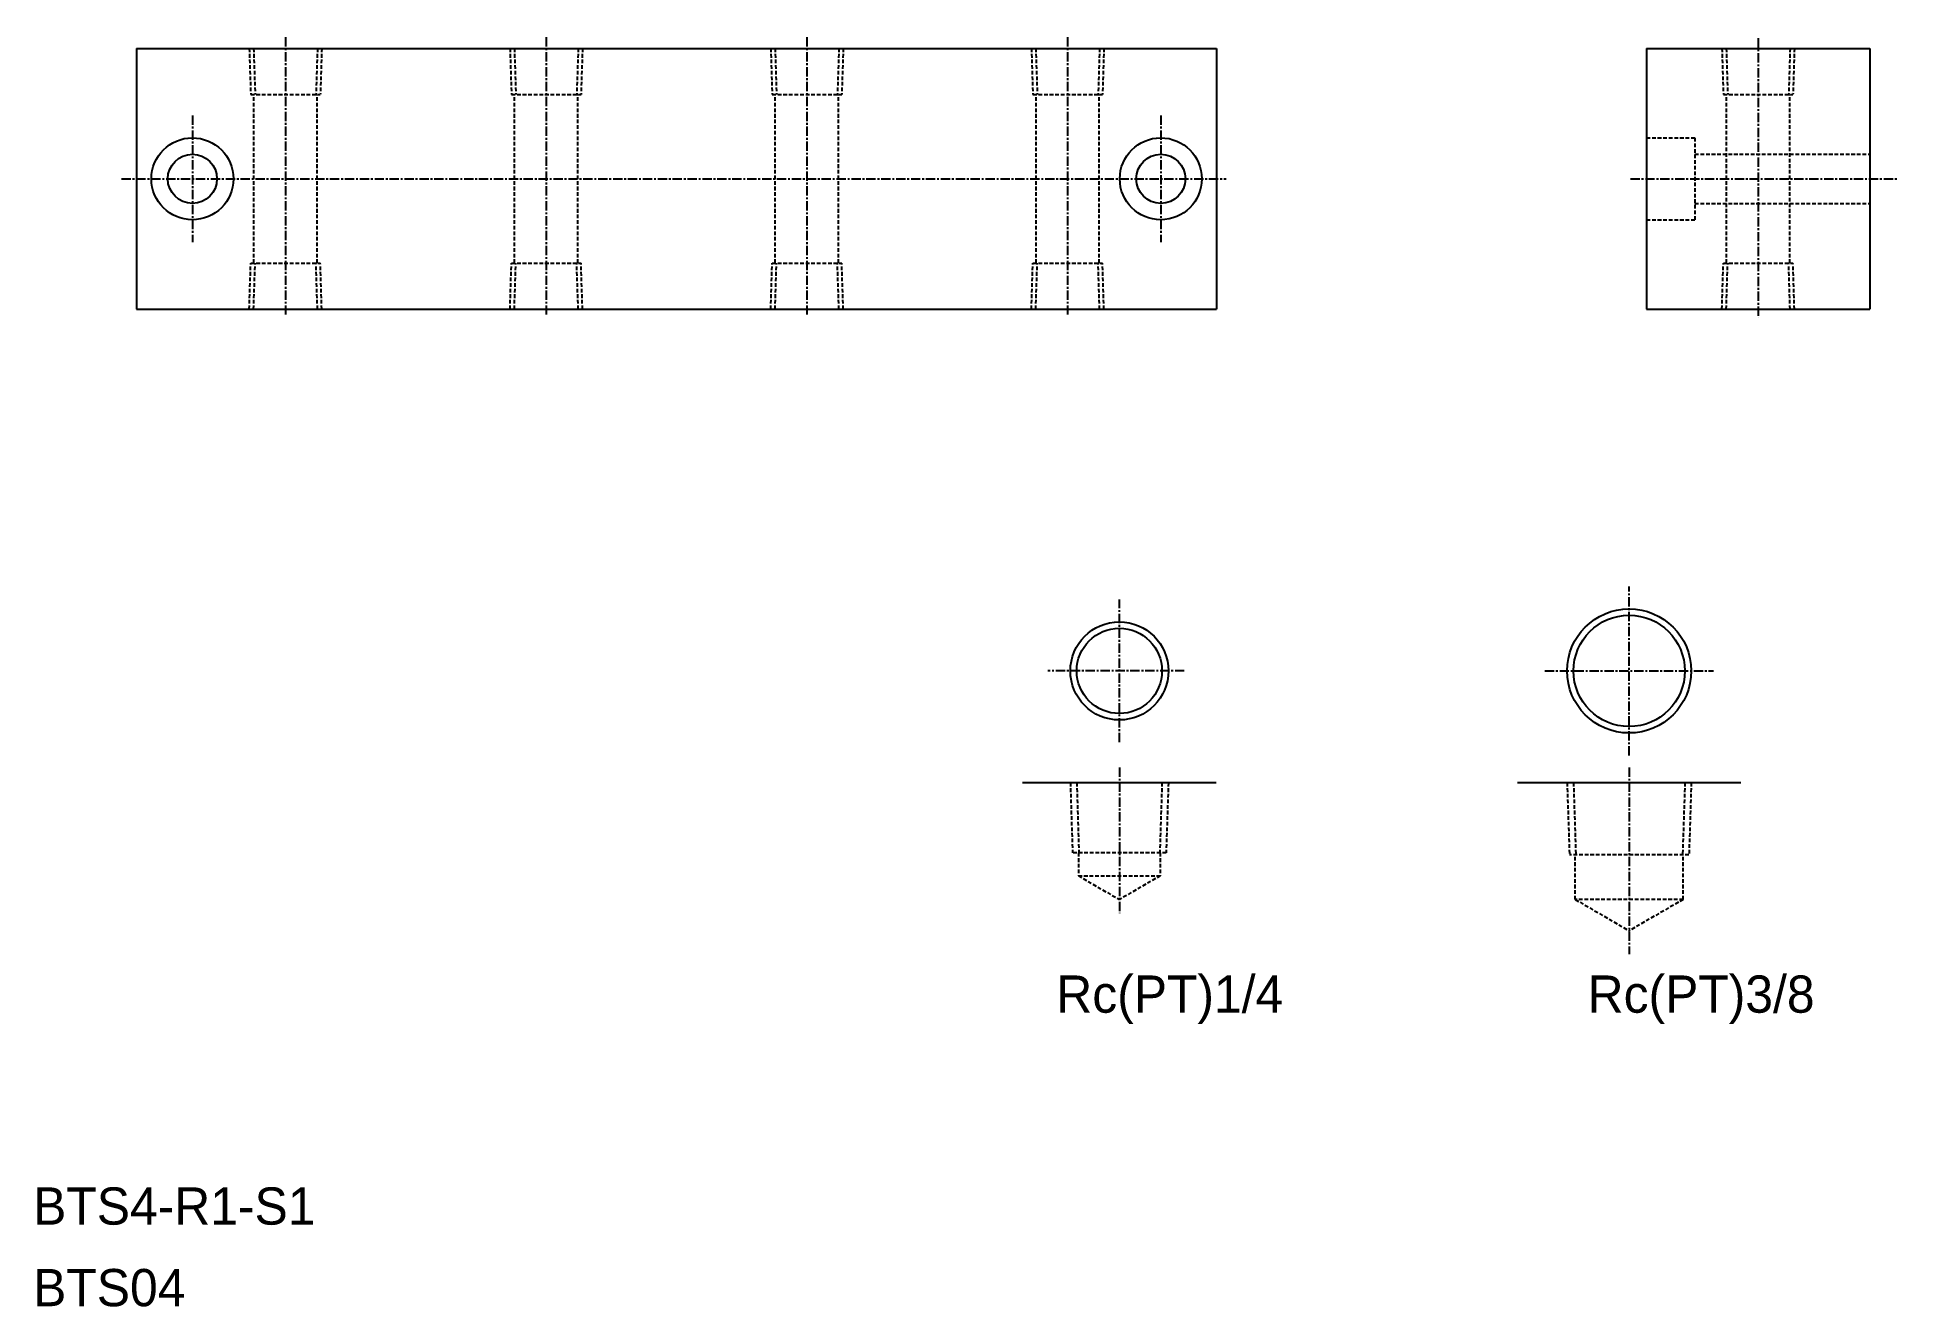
# Model space of a CAD drawing. Extents: x 2398 to 2648, y 7199 to 7369.
import ezdxf
from ezdxf.enums import TextEntityAlignment as Align

# ---------------------------------------------------------------- set-up
doc = ezdxf.new("R2010")
doc.units = 0
doc.linetypes.add('CENTER', pattern=[2, 1.25, -0.25, 0.25, -0.25])
doc.linetypes.add('DASHED', pattern=[0.75, 0.5, -0.25])
doc.layers.get('0').update_dxf_attribs({"linetype": 'CONTINUOUS'})
doc.layers.add('CENTER', color=1, linetype='CENTER')

msp = doc.modelspace()

# ---------------------------------------------------------------- linework, layer by layer
at = {"color": 7, "linetype": 'CONTINUOUS'}
for p, q in [((2411.76, 7367.82), (2556.76, 7367.82)), ((2411.76, 7367.82), (2411.76, 7332.82)), ((2556.76, 7367.82), (2556.76, 7332.82)), ((2614.46, 7367.82), (2644.46, 7367.82)), ((2614.46, 7367.82), (2614.46, 7332.82)), ((2644.46, 7367.82), (2644.46, 7332.82)), ((2556.76, 7359.07), (2556.76, 7359.07)), ((2556.76, 7350.32), (2556.76, 7350.32)), ((2411.76, 7332.82), (2556.76, 7332.82)), ((2614.46, 7332.82), (2644.46, 7332.82)), ((2556.7, 7269.28), (2530.7, 7269.28)), ((2627.14, 7269.28), (2597.14, 7269.28))]:
    msp.add_line(p, q, dxfattribs=at)
at = {"color": 3, "linetype": 'DASHED'}
for p, q in [((2426.9, 7367.82), (2427.09, 7361.62)), ((2427.48, 7367.82), (2427.68, 7361.62)), ((2436.05, 7367.82), (2435.85, 7361.62)), ((2436.63, 7367.82), (2436.43, 7361.62)), ((2461.9, 7367.82), (2462.09, 7361.62)), ((2462.48, 7367.82), (2462.68, 7361.62)), ((2471.05, 7367.82), (2470.85, 7361.62)), ((2471.63, 7367.82), (2471.43, 7361.62)), ((2496.9, 7367.82), (2497.09, 7361.62)), ((2497.48, 7367.82), (2497.68, 7361.62)), ((2506.05, 7367.82), (2505.85, 7361.62)), ((2506.63, 7367.82), (2506.43, 7361.62)), ((2531.9, 7367.82), (2532.09, 7361.62)), ((2532.48, 7367.82), (2532.68, 7361.62)), ((2541.05, 7367.82), (2540.85, 7361.62)), ((2541.63, 7367.82), (2541.43, 7361.62)), ((2624.59, 7367.82), (2624.79, 7361.62)), ((2625.17, 7367.82), (2625.37, 7361.62)), ((2633.74, 7367.82), (2633.55, 7361.62)), ((2634.32, 7367.82), (2634.13, 7361.62)), ((2427.09, 7361.62), (2436.43, 7361.62)), ((2427.51, 7339.02), (2427.51, 7361.62)), ((2436.01, 7339.02), (2436.01, 7361.62)), ((2462.09, 7361.62), (2471.43, 7361.62)), ((2462.51, 7339.02), (2462.51, 7361.62)), ((2471.01, 7339.02), (2471.01, 7361.62)), ((2497.09, 7361.62), (2506.43, 7361.62)), ((2497.51, 7339.02), (2497.51, 7361.62)), ((2506.01, 7339.02), (2506.01, 7361.62)), ((2532.09, 7361.62), (2541.43, 7361.62)), ((2532.51, 7339.02), (2532.51, 7361.62)), ((2541.01, 7339.02), (2541.01, 7361.62)), ((2624.79, 7361.62), (2634.13, 7361.62)), ((2625.21, 7339.02), (2625.21, 7361.62)), ((2633.71, 7339.02), (2633.71, 7361.62)), ((2614.46, 7355.82), (2620.96, 7355.82)), ((2620.96, 7355.82), (2620.96, 7344.82)), ((2620.96, 7353.62), (2644.46, 7353.62)), ((2614.46, 7344.82), (2620.96, 7344.82)), ((2620.96, 7347.02), (2644.46, 7347.02)), ((2426.9, 7332.82), (2427.09, 7339.02)), ((2427.09, 7339.02), (2436.43, 7339.02)), ((2427.48, 7332.82), (2427.68, 7339.02)), ((2436.05, 7332.82), (2435.85, 7339.02)), ((2436.63, 7332.82), (2436.43, 7339.02)), ((2461.9, 7332.82), (2462.09, 7339.02)), ((2462.09, 7339.02), (2471.43, 7339.02)), ((2462.48, 7332.82), (2462.68, 7339.02)), ((2471.05, 7332.82), (2470.85, 7339.02)), ((2471.63, 7332.82), (2471.43, 7339.02)), ((2496.9, 7332.82), (2497.09, 7339.02)), ((2497.09, 7339.02), (2506.43, 7339.02)), ((2497.48, 7332.82), (2497.68, 7339.02)), ((2506.05, 7332.82), (2505.85, 7339.02)), ((2506.63, 7332.82), (2506.43, 7339.02)), ((2531.9, 7332.82), (2532.09, 7339.02)), ((2532.09, 7339.02), (2541.43, 7339.02)), ((2532.48, 7332.82), (2532.68, 7339.02)), ((2541.05, 7332.82), (2540.85, 7339.02)), ((2541.63, 7332.82), (2541.43, 7339.02)), ((2624.59, 7332.82), (2624.79, 7339.02)), ((2624.79, 7339.02), (2634.13, 7339.02)), ((2625.17, 7332.82), (2625.37, 7339.02)), ((2633.74, 7332.82), (2633.55, 7339.02)), ((2634.32, 7332.82), (2634.13, 7339.02)), ((2537.12, 7269.28), (2537.41, 7259.88)), ((2537.98, 7269.28), (2538.27, 7259.88)), ((2549.42, 7269.28), (2549.13, 7259.88)), ((2550.28, 7269.28), (2549.98, 7259.88)), ((2603.81, 7269.28), (2604.12, 7259.58)), ((2604.67, 7269.28), (2604.97, 7259.58)), ((2619.62, 7269.28), (2619.31, 7259.58)), ((2620.47, 7269.28), (2620.17, 7259.58)), ((2549.98, 7259.88), (2537.41, 7259.88)), ((2538.2, 7259.88), (2538.2, 7256.78)), ((2549.2, 7259.88), (2549.2, 7256.78)), ((2620.17, 7259.58), (2604.12, 7259.58)), ((2604.89, 7253.6), (2604.89, 7259.58)), ((2619.39, 7253.6), (2619.39, 7259.58)), ((2538.2, 7256.78), (2549.2, 7256.78)), ((2538.2, 7256.78), (2543.7, 7253.6)), ((2549.2, 7256.78), (2543.7, 7253.6)), ((2619.39, 7253.6), (2604.89, 7253.6)), ((2604.89, 7253.6), (2612.14, 7249.41)), ((2619.39, 7253.6), (2612.14, 7249.41))]:
    msp.add_line(p, q, dxfattribs=at)
at = {"color": 7, "linetype": 'CONTINUOUS'}
for centre, radius in [((2419.26, 7350.32), 5.5), ((2549.26, 7350.32), 5.5), ((2419.26, 7350.32), 3.3), ((2549.26, 7350.32), 3.3), ((2543.7, 7284.28), 5.72), ((2612.14, 7284.28), 7.47)]:
    msp.add_circle(centre, radius, dxfattribs=at)
at = {"color": 3, "linetype": 'CONTINUOUS'}
for centre, radius in [((2612.14, 7284.28), 8.33), ((2543.7, 7284.28), 6.58)]:
    msp.add_circle(centre, radius, dxfattribs=at)
at = {"layer": 'CENTER', "color": 1, "linetype": 'CENTER'}
for p, q in [((2431.76, 7369.32), (2431.76, 7332.11)), ((2466.76, 7369.32), (2466.76, 7332.11)), ((2501.76, 7369.32), (2501.76, 7332.11)), ((2536.76, 7369.32), (2536.76, 7332.11)), ((2629.46, 7369.18), (2629.46, 7331.66)), ((2419.26, 7358.82), (2419.26, 7341.82)), ((2549.26, 7358.82), (2549.26, 7341.82)), ((2409.73, 7350.32), (2558.05, 7350.32)), ((2612.31, 7350.32), (2648.07, 7350.32)), ((2612.14, 7272.94), (2612.14, 7295.61)), ((2543.7, 7274.7), (2543.7, 7293.85)), ((2552.42, 7284.28), (2534.12, 7284.28)), ((2600.81, 7284.28), (2623.47, 7284.28)), ((2543.7, 7271.31), (2543.7, 7251.78)), ((2612.14, 7271.31), (2612.14, 7246.28))]:
    msp.add_line(p, q, dxfattribs=at)

# ---------------------------------------------------------------- texts
at = {"color": 7, "linetype": 'CONTINUOUS'}
for s, p in [('Rc(PT)1/4', (2565.7, 7240.91)), ('Rc(PT)3/8', (2637.03, 7240.91))]:
    msp.add_text(s, height=5, dxfattribs=at).set_placement(p, align=Align.MIDDLE_RIGHT)
for s, p in [('BTS4-R1-S1', (2397.88, 7209.97)), ('BTS04', (2397.88, 7199.02))]:
    msp.add_text(s, height=5, dxfattribs=at).set_placement(p)

doc.saveas('drawing.dxf')
